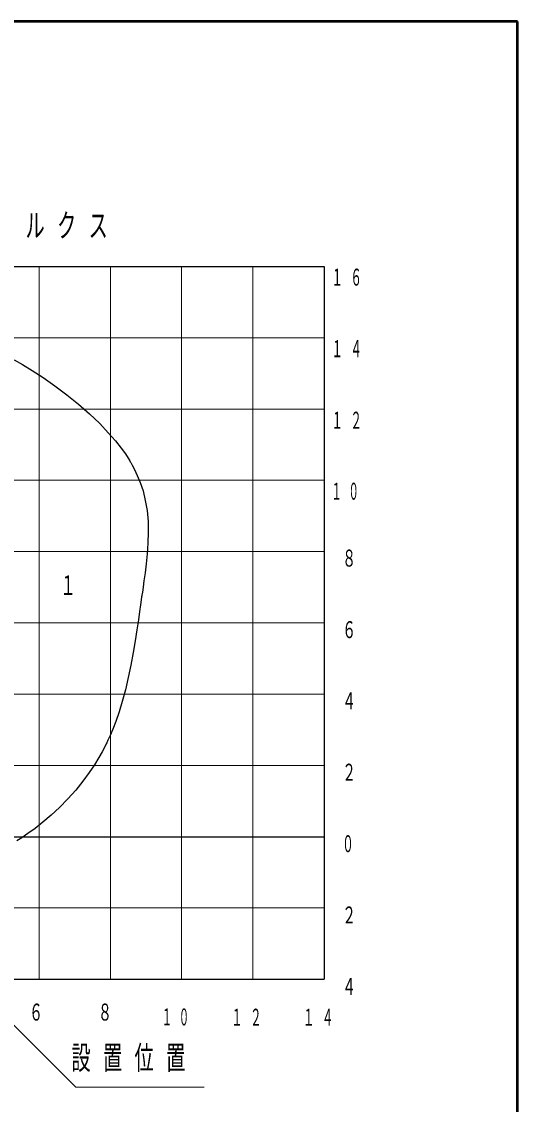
# Model space of a CAD drawing. Units: millimetres on the paper, scale 1:30. Extents: x 895 to 1260, y 264 to 554.
# Drawn here: x 1213.6 to 1260, y 452.7 to 554 of the extents above; entities that cross this region are included whole.
import ezdxf
from ezdxf.enums import TextEntityAlignment as Align

# ---------------------------------------------------------------- set-up
doc = ezdxf.new("R2010")
doc.units = ezdxf.units.MM
doc.layers.add('1_300', color=7, linetype='Continuous', lineweight=13)
doc.layers.add('NAKAMURA図枠', color=7, linetype='Continuous', lineweight=13)
doc.styles.add('ＭＳ ゴシック', font='')
doc.styles.get('ＭＳ ゴシック').set_extended_font_data('MS Gothic')

msp = doc.modelspace()

# ---------------------------------------------------------------- linework, layer by layer
at = {"layer": '1_300', "color": 2, "lineweight": 25}
for p, q in [((1148.597, 531.099), (1241.919, 531.099)), ((1241.919, 531.099), (1241.919, 464.439)), ((1148.597, 464.439), (1241.919, 464.439))]:
    msp.add_line(p, q, dxfattribs=at)
at = {"layer": '1_300', "color": 70}
for p, q in [((1215.256, 531.099), (1215.256, 464.439)), ((1221.922, 531.099), (1221.922, 464.439)), ((1228.587, 531.099), (1228.587, 464.439)), ((1235.253, 531.099), (1235.253, 464.439)), ((1148.597, 524.433), (1241.919, 524.433)), ((1148.597, 517.767), (1241.919, 517.767)), ((1148.597, 511.101), (1241.919, 511.101)), ((1148.597, 504.435), (1241.919, 504.435)), ((1148.597, 497.769), (1241.919, 497.769)), ((1148.597, 491.103), (1241.919, 491.103)), ((1148.597, 484.437), (1241.919, 484.437)), ((1148.597, 471.105), (1241.919, 471.105))]:
    msp.add_line(p, q, dxfattribs=at)
at = {"layer": '1_300', "color": 1, "lineweight": 25}
msp.add_line((1148.597, 477.771), (1241.919, 477.771), dxfattribs=at)
at = {"layer": '1_300', "color": 4, "lineweight": 25}
msp.add_lwpolyline([(1212.925, 522.383), (1213.7, 521.932), (1214.614, 521.373), (1215.635, 520.706), (1216.732, 519.943), (1217.85, 519.104), (1218.947, 518.222), (1219.979, 517.308), (1220.925, 516.416), (1221.732, 515.556), (1222.399, 514.781), (1222.925, 514.115), (1223.323, 513.566), (1223.581, 513.168), (1223.732, 512.921), (1223.786, 512.846), (1223.829, 512.76), (1223.968, 512.513), (1224.184, 512.115), (1224.442, 511.566), (1224.721, 510.889), (1224.979, 510.104), (1225.194, 509.222), (1225.356, 508.265), (1225.452, 507.265), (1225.474, 506.244), (1225.442, 505.222), (1225.366, 504.222), (1225.269, 503.287), (1225.173, 502.437), (1225.065, 501.706), (1224.979, 501.093), (1224.915, 500.652), (1224.882, 500.373), (1224.861, 500.287), (1224.85, 500.19), (1224.818, 499.91), (1224.753, 499.459), (1224.657, 498.835), (1224.549, 498.05), (1224.409, 497.126), (1224.248, 496.104), (1224.065, 494.986), (1223.85, 493.824), (1223.603, 492.663), (1223.323, 491.513), (1223.033, 490.427), (1222.732, 489.437), (1222.42, 488.556), (1222.14, 487.814), (1221.893, 487.233), (1221.7, 486.803), (1221.581, 486.545), (1221.538, 486.459), (1221.495, 486.384), (1221.366, 486.126), (1221.151, 485.717), (1220.839, 485.169), (1220.431, 484.502), (1219.936, 483.76), (1219.345, 482.954), (1218.678, 482.126), (1217.947, 481.298), (1217.173, 480.513), (1216.388, 479.781), (1215.614, 479.115), (1214.872, 478.545), (1214.205, 478.061), (1213.624, 477.674), (1213.162, 477.384)], dxfattribs=at)
at = {"layer": '1_300'}
msp.add_lwpolyline([(1195.639, 477.39), (1218.698, 454.332), (1230.698, 454.332)], dxfattribs=at)
at = {"layer": 'NAKAMURA図枠', "lineweight": 50}
for p, q in [((1260, 554), (895, 554)), ((1260, 297), (1260, 554))]:
    msp.add_line(p, q, dxfattribs=at)

# ---------------------------------------------------------------- texts
at = {"layer": '1_300', "style": 'ＭＳ ゴシック'}
for s, width, p in [('８', 0.6, (1243.611, 502.555)), ('６', 0.6, (1243.611, 495.866)), ('４', 0.6, (1243.611, 489.2)), ('２', 0.6, (1243.611, 482.534)), ('０', 0.5, (1243.611, 475.845)), ('２', 0.6, (1243.611, 469.179)), ('４', 0.6, (1243.611, 462.491)), ('６', 0.6, (1214.317, 460.096)), ('８', 0.6, (1220.768, 460.096))]:
    msp.add_text(s, height=1.587, dxfattribs=dict(at, width=width)).set_placement(p, align=Align.BOTTOM_LEFT)
at = {"layer": '1_300', "style": 'ＭＳ ゴシック', "width": 0.6}
msp.add_text('１', height=1.833, dxfattribs=at).set_placement((1217.214, 501.297), align=Align.MIDDLE_LEFT)
at = {"layer": '1_300', "style": 'ＭＳ ゴシック'}
for s, insert, char_height, attachment_point in [('\\T1.64;\\W0.6;照度（ルクス）：直下照度\u3000約２４ルクス', (1166.758, 534.799), 2.199, 4), ('\\T1.64;\\W0.5;１６', (1242.6, 529.286), 1.587, 7), ('\\T1.64;\\W0.5;１４', (1242.6, 522.619), 1.587, 7), ('\\T1.64;\\W0.5;１２', (1242.6, 515.931), 1.587, 7), ('\\T1.64;\\W0.45;１０', (1242.6, 509.264), 1.587, 7), ('\\T1.64;\\W0.45;１０', (1226.726, 460.096), 1.587, 7), ('\\T1.64;\\W0.5;１２', (1233.22, 460.096), 1.587, 7), ('\\T1.64;\\W0.5;１４', (1239.94, 460.096), 1.587, 7), ('\\T1.64;\\W0.6;設置位置', (1218.281, 456.982), 2.199, 4)]:
    msp.add_mtext(s, dxfattribs=dict(at, insert=insert, char_height=char_height, attachment_point=attachment_point))

doc.saveas('drawing.dxf')
